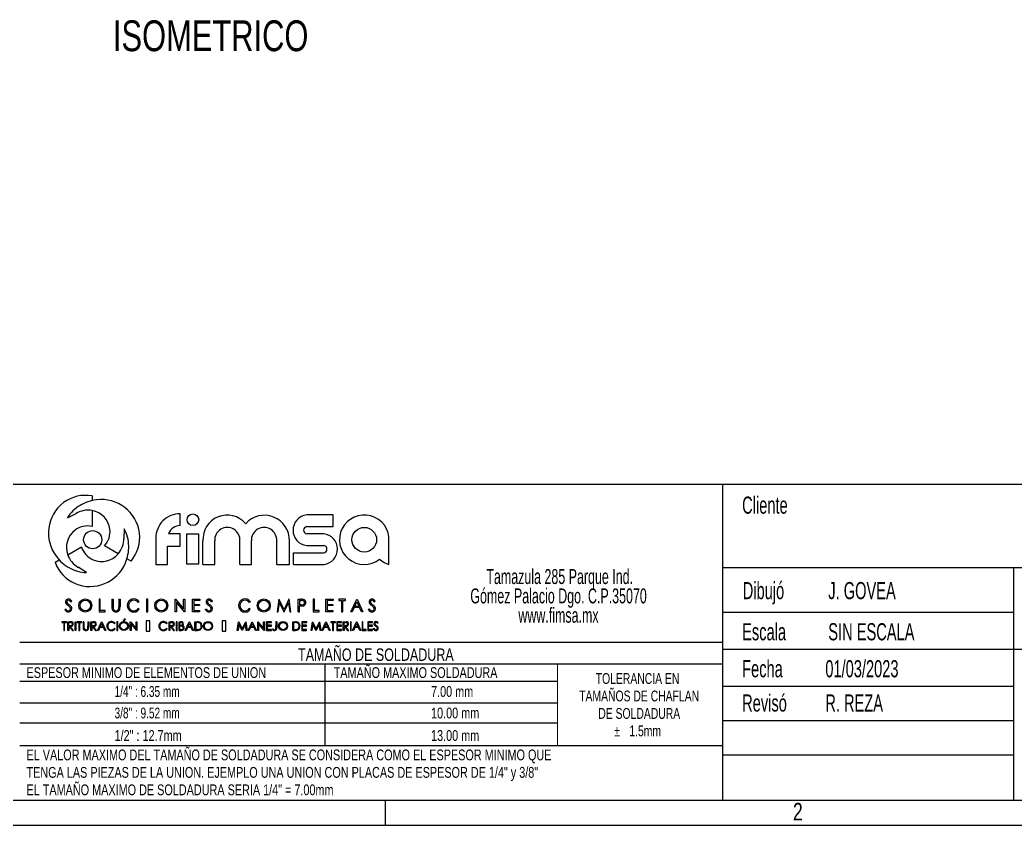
# Model space of a CAD drawing. Header units: millimetres. Extents: x 861 to 27901, y 673 to 17923.
# Drawn here: x 19576 to 23564, y 673 to 3899 of the extents above; entities that cross this region are included whole.
import ezdxf

# ---------------------------------------------------------------- set-up
doc = ezdxf.new("R2010")
doc.units = ezdxf.units.MM
doc.header["$LTSCALE"] = 33.3
doc.layers.add('CAPA_1', color=7, linetype='Continuous')
doc.layers.add('SLD-0_0', color=7, linetype='Continuous')
doc.styles.add('SLDTEXTSTYLE0', font='TXT', dxfattribs={"width": 0.75})
doc.styles.add('SLDTEXTSTYLE14', font='TXT', dxfattribs={"width": 0.638298})
doc.styles.add('SLDTEXTSTYLE28', font='TXT', dxfattribs={"width": 0.62234})
doc.styles.add('SLDTEXTSTYLE30', font='TXT', dxfattribs={"width": 0.718563})
doc.styles.add('SLDTEXTSTYLE8', font='TXT', dxfattribs={"width": 0.696429})

msp = doc.modelspace()

# ---------------------------------------------------------------- linework, layer by layer
at = {"color": 7, "linetype": 'Continuous', "lineweight": 18}
msp.add_line((21729.97, 1319.42), (21729.97, 991.69), dxfattribs=at)
at = {"layer": 'CAPA_1'}
for p, q in [((6222.12, 2038.5), (27800.81, 2038.5)), ((22391.55, 2038.5), (22391.55, 773.1)), ((22391.55, 1705.5), (27800.81, 1705.5)), ((23557.05, 1705.5), (23557.05, 773.1)), ((19575.42, 1405.8), (22391.55, 1405.8)), ((961.01, 773.1), (27800.81, 773.1)), ((21040.91, 673.2), (21040.91, 773.1)), ((861.11, 673.2), (27900.71, 673.2))]:
    msp.add_line(p, q, dxfattribs=at)
at = {"layer": 'CAPA_1', "color": 164}
for p, q in [((19864.64, 1991.91), (19864.68, 1973.04)), ((19864.77, 1933.13), (19864.9, 1869.66)), ((20217.86, 1872.99), (20217.86, 1920.02)), ((20831.61, 1915.49), (20725.02, 1915.49)), ((20831.61, 1868.8), (20831.61, 1915.49)), ((20171.33, 1841.03), (20217.86, 1841.03)), ((20217.86, 1791.04), (20217.86, 1841.03)), ((20244.17, 1840.32), (20290.92, 1840.32)), ((20244.17, 1717.88), (20244.17, 1840.32)), ((20290.92, 1840.32), (20290.92, 1717.88)), ((20793.08, 1839.87), (20725.02, 1839.87)), ((20725.14, 1868.8), (20831.61, 1868.8)), ((20120.69, 1822.84), (20120.69, 1717.16)), ((20309.32, 1717.16), (20309.32, 1811.58)), ((20356.35, 1717.16), (20356.35, 1811.58)), ((20457.49, 1717.16), (20457.49, 1811.58)), ((20503.39, 1717.16), (20503.39, 1811.58)), ((20604.82, 1717.16), (20604.82, 1811.58)), ((20655.82, 1717.16), (20655.82, 1811.58)), ((21054.76, 1716.91), (21054.76, 1821.76)), ((20167.43, 1790.83), (20217.86, 1791.04)), ((20167.43, 1717.16), (20167.43, 1790.83)), ((20671.56, 1717.56), (20671.56, 1764.25)), ((20671.56, 1764.25), (20792.97, 1764.25)), ((20725.02, 1793.18), (20793.75, 1793.14)), ((20120.69, 1717.16), (20167.43, 1717.16)), ((20290.92, 1717.88), (20244.17, 1717.88)), ((20309.32, 1717.16), (20356.35, 1717.16)), ((20457.49, 1717.16), (20503.39, 1717.16)), ((20604.82, 1717.16), (20655.82, 1717.16)), ((20671.56, 1717.56), (20793.07, 1717.56)), ((19842.63, 1684.79), (19809.25, 1705.78)), ((19779.27, 1567.79), (19783.38, 1570.78)), ((19897.93, 1577.73), (19892.94, 1577.73)), ((19892.94, 1577.73), (19892.94, 1528.12)), ((19897.93, 1532.91), (19897.93, 1577.73)), ((19944.13, 1577.73), (19944.13, 1547.78)), ((19944.13, 1577.73), (19949.09, 1577.73)), ((19949.09, 1577.73), (19949.09, 1547.78)), ((19972.02, 1577.73), (19972.02, 1547.78)), ((19972.02, 1577.73), (19976.99, 1577.73)), ((19976.99, 1577.73), (19976.99, 1547.78)), ((20053.56, 1567.78), (20049.27, 1564.81)), ((20087.85, 1577.73), (20082.89, 1577.73)), ((20082.89, 1577.73), (20082.89, 1528.12)), ((20087.85, 1528.12), (20087.85, 1577.73)), ((20197.51, 1528.12), (20197.51, 1577.73)), ((20197.51, 1577.73), (20198.59, 1577.73)), ((20198.59, 1577.73), (20231.58, 1539.75)), ((20235.35, 1528.12), (20202.65, 1565.62)), ((20202.65, 1565.62), (20202.65, 1528.12)), ((20231.58, 1539.75), (20231.58, 1577.73)), ((20231.58, 1577.73), (20236.47, 1577.73)), ((20236.47, 1577.73), (20236.47, 1528.12)), ((20267.73, 1528.12), (20267.73, 1577.73)), ((20267.73, 1577.73), (20296.16, 1577.73)), ((20296.16, 1572.84), (20272.69, 1572.84)), ((20272.69, 1572.84), (20272.69, 1557.32)), ((20272.69, 1557.32), (20295.96, 1557.32)), ((20295.96, 1557.32), (20295.96, 1552.46)), ((20296.16, 1577.73), (20296.16, 1572.84)), ((20342.86, 1567.79), (20346.96, 1570.78)), ((20499.1, 1567.78), (20494.81, 1564.81)), ((20613.08, 1577.73), (20606.03, 1528.12)), ((20610.82, 1528.12), (20615.65, 1563.86)), ((20613.9, 1577.73), (20613.08, 1577.73)), ((20634.07, 1537.01), (20613.9, 1577.73)), ((20615.65, 1563.86), (20633.42, 1528.12)), ((20654.03, 1577.73), (20634.07, 1537.01)), ((20634.66, 1528.12), (20652.21, 1563.6)), ((20652.21, 1563.6), (20657.07, 1528.12)), ((20654.83, 1577.73), (20654.03, 1577.73)), ((20661.96, 1528.12), (20654.83, 1577.73)), ((20690.85, 1528.12), (20690.85, 1577.73)), ((20690.85, 1577.73), (20701.56, 1577.73)), ((20695.82, 1572.91), (20695.82, 1555.94)), ((20695.82, 1572.91), (20704.22, 1572.91)), ((20704.22, 1555.94), (20695.82, 1555.94)), ((20755.89, 1577.73), (20750.89, 1577.73)), ((20750.89, 1577.73), (20750.89, 1528.12)), ((20755.89, 1532.91), (20755.89, 1577.73)), ((20801.95, 1528.12), (20801.95, 1577.73)), ((20801.95, 1577.73), (20830.38, 1577.73)), ((20830.38, 1572.84), (20806.91, 1572.84)), ((20806.91, 1572.84), (20806.91, 1557.32)), ((20806.91, 1557.32), (20830.19, 1557.32)), ((20830.19, 1557.32), (20830.19, 1552.46)), ((20830.38, 1577.73), (20830.38, 1572.84)), ((20880.37, 1577.73), (20853.15, 1577.73)), ((20853.15, 1577.73), (20853.15, 1572.91)), ((20853.15, 1572.91), (20864.25, 1572.91)), ((20864.25, 1572.91), (20864.25, 1528.12)), ((20869.3, 1528.12), (20869.3, 1572.91)), ((20869.3, 1572.91), (20880.37, 1572.91)), ((20880.37, 1572.91), (20880.37, 1577.73)), ((20902.23, 1528.12), (20925.67, 1577.73)), ((20917.74, 1549.23), (20926.27, 1567.21)), ((20926.27, 1567.21), (20934.71, 1549.23)), ((20926.88, 1577.73), (20950.02, 1528.12)), ((20995.83, 1567.79), (20999.93, 1570.78)), ((19755.14, 1537.36), (19759.35, 1539.88)), ((19892.94, 1528.12), (19916.98, 1528.12)), ((19916.98, 1532.91), (19897.93, 1532.91)), ((19916.98, 1528.12), (19916.98, 1532.91)), ((20053.29, 1537.68), (20049.05, 1540.74)), ((20082.89, 1528.12), (20087.85, 1528.12)), ((20202.65, 1528.12), (20197.51, 1528.12)), ((20236.47, 1528.12), (20235.35, 1528.12)), ((20295.96, 1528.12), (20267.73, 1528.12)), ((20295.96, 1552.46), (20272.69, 1552.46)), ((20272.69, 1552.46), (20272.69, 1533.01)), ((20272.69, 1533.01), (20295.96, 1533.01)), ((20295.96, 1533.01), (20295.96, 1528.12)), ((20318.72, 1537.36), (20322.94, 1539.88)), ((20498.83, 1537.68), (20494.59, 1540.74)), ((20606.03, 1528.12), (20610.82, 1528.12)), ((20633.42, 1528.12), (20634.66, 1528.12)), ((20657.07, 1528.12), (20661.96, 1528.12)), ((20690.85, 1528.12), (20695.82, 1528.12)), ((20695.82, 1528.12), (20695.82, 1551.19)), ((20695.82, 1551.19), (20699.36, 1551.19)), ((20750.89, 1528.12), (20774.94, 1528.12)), ((20774.94, 1532.91), (20755.89, 1532.91)), ((20774.94, 1528.12), (20774.94, 1532.91)), ((20830.19, 1528.12), (20801.95, 1528.12)), ((20830.19, 1552.46), (20806.91, 1552.46)), ((20806.91, 1552.46), (20806.91, 1533.01)), ((20806.91, 1533.01), (20830.19, 1533.01)), ((20830.19, 1533.01), (20830.19, 1528.12)), ((20864.25, 1528.12), (20869.3, 1528.12)), ((20907.76, 1528.12), (20902.23, 1528.12)), ((20915.52, 1544.44), (20907.76, 1528.12)), ((20936.89, 1544.44), (20915.52, 1544.44)), ((20934.71, 1549.23), (20917.74, 1549.23)), ((20944.69, 1528.12), (20936.89, 1544.44)), ((20950.02, 1528.12), (20944.69, 1528.12)), ((20971.69, 1537.36), (20975.91, 1539.88)), ((19762.76, 1487.95), (19743.71, 1487.95)), ((19743.71, 1487.95), (19743.71, 1484.57)), ((19743.71, 1484.57), (19751.48, 1484.57)), ((19751.48, 1484.57), (19751.48, 1453.22)), ((19755.02, 1453.22), (19755.02, 1484.57)), ((19755.02, 1484.57), (19762.76, 1484.57)), ((19762.76, 1484.57), (19762.76, 1487.95)), ((19767.93, 1453.22), (19767.93, 1487.95)), ((19767.93, 1487.95), (19774.84, 1487.95)), ((19771.4, 1472.74), (19771.4, 1484.55)), ((19771.4, 1484.55), (19777.51, 1484.55)), ((19796.59, 1453.22), (19796.59, 1487.95)), ((19796.59, 1487.95), (19800.07, 1487.95)), ((19800.07, 1487.95), (19800.07, 1453.22)), ((19823.62, 1487.95), (19804.57, 1487.95)), ((19804.57, 1487.95), (19804.57, 1484.57)), ((19804.57, 1484.57), (19812.34, 1484.57)), ((19812.34, 1484.57), (19812.34, 1453.22)), ((19815.87, 1453.22), (19815.87, 1484.57)), ((19815.87, 1484.57), (19823.62, 1484.57)), ((19823.62, 1484.57), (19823.62, 1487.95)), ((19828.72, 1487.95), (19828.72, 1466.98)), ((19832.19, 1487.95), (19828.72, 1487.95)), ((19832.19, 1487.95), (19832.19, 1466.98)), ((19848.24, 1487.95), (19848.24, 1471.82)), ((19848.24, 1487.95), (19851.72, 1487.95)), ((19851.72, 1487.95), (19851.72, 1466.98)), ((19860.45, 1453.22), (19860.45, 1487.95)), ((19860.45, 1487.95), (19867.36, 1487.95)), ((19863.92, 1472.74), (19863.92, 1484.55)), ((19863.92, 1484.55), (19870.03, 1484.55)), ((19886.54, 1453.22), (19902.95, 1487.95)), ((19897.39, 1468), (19903.37, 1480.58)), ((19902.95, 1487.95), (19903.79, 1487.95)), ((19903.37, 1480.58), (19909.27, 1468)), ((19903.79, 1487.95), (19919.99, 1453.22)), ((19957.76, 1481.43), (19955.02, 1479.33)), ((19967.65, 1487.95), (19964.18, 1487.95)), ((19964.18, 1487.95), (19964.18, 1453.22)), ((19967.65, 1453.22), (19967.65, 1487.95)), ((19993.98, 1497.95), (19988.84, 1490.68)), ((19988.84, 1490.68), (19992.1, 1490.68)), ((19992.1, 1490.68), (19999.06, 1497.95)), ((19999.06, 1497.95), (19993.98, 1497.95)), ((20017.64, 1453.22), (20017.64, 1487.95)), ((20017.64, 1487.95), (20018.4, 1487.95)), ((20018.4, 1487.95), (20041.48, 1461.36)), ((20021.23, 1479.47), (20021.23, 1453.22)), ((20044.12, 1453.22), (20021.23, 1479.47)), ((20041.48, 1461.36), (20041.48, 1487.95)), ((20041.48, 1487.95), (20044.9, 1487.95)), ((20044.9, 1487.95), (20044.9, 1453.22)), ((20166.02, 1481.5), (20163.28, 1479.4)), ((20173.17, 1453.22), (20173.17, 1487.95)), ((20173.17, 1487.95), (20180.09, 1487.95)), ((20176.65, 1472.74), (20176.65, 1484.55)), ((20176.65, 1484.55), (20182.76, 1484.55)), ((20205.31, 1487.95), (20201.84, 1487.95)), ((20201.84, 1487.95), (20201.84, 1453.22)), ((20205.31, 1453.22), (20205.31, 1487.95)), ((20213.35, 1453.22), (20213.35, 1487.95)), ((20213.35, 1487.95), (20220.2, 1487.95)), ((20216.75, 1473.43), (20216.75, 1484.55)), ((20216.75, 1484.55), (20220.76, 1484.55)), ((20237.95, 1453.22), (20254.36, 1487.95)), ((20248.8, 1468), (20254.77, 1480.58)), ((20254.36, 1487.95), (20255.2, 1487.95)), ((20254.77, 1480.58), (20260.68, 1468)), ((20255.2, 1487.95), (20271.4, 1453.22)), ((20276.84, 1453.22), (20276.84, 1487.95)), ((20276.84, 1487.95), (20287.9, 1487.95)), ((20280.18, 1484.57), (20284.19, 1484.57)), ((20280.18, 1484.57), (20280.18, 1456.5)), ((20446.88, 1453.22), (20451.81, 1487.95)), ((20453.6, 1478.24), (20450.23, 1453.22)), ((20451.81, 1487.95), (20452.38, 1487.95)), ((20452.38, 1487.95), (20466.5, 1459.45)), ((20466.05, 1453.22), (20453.6, 1478.24)), ((20466.5, 1459.45), (20480.47, 1487.95)), ((20479.19, 1478.05), (20466.92, 1453.22)), ((20482.6, 1453.22), (20479.19, 1478.05)), ((20480.47, 1487.95), (20481.03, 1487.95)), ((20481.03, 1487.95), (20486.02, 1453.22)), ((20489.82, 1453.22), (20506.23, 1487.95)), ((20500.68, 1468), (20506.65, 1480.58)), ((20506.23, 1487.95), (20507.07, 1487.95)), ((20506.65, 1480.58), (20512.55, 1468)), ((20507.07, 1487.95), (20523.27, 1453.22)), ((20528.67, 1453.22), (20528.67, 1487.95)), ((20528.67, 1487.95), (20529.43, 1487.95)), ((20529.43, 1487.95), (20552.51, 1461.36)), ((20532.26, 1479.47), (20532.26, 1453.22)), ((20555.15, 1453.22), (20532.26, 1479.47)), ((20552.51, 1461.36), (20552.51, 1487.95)), ((20552.51, 1487.95), (20555.94, 1487.95)), ((20555.94, 1487.95), (20555.94, 1453.22)), ((20584.33, 1487.95), (20564.43, 1487.95)), ((20564.43, 1487.95), (20564.43, 1453.22)), ((20567.9, 1473.66), (20567.9, 1484.52)), ((20567.9, 1484.52), (20584.33, 1484.52)), ((20584.33, 1484.52), (20584.33, 1487.95)), ((20605.18, 1487.95), (20601.69, 1487.95)), ((20601.69, 1487.95), (20601.69, 1470.85)), ((20605.18, 1487.95), (20605.18, 1464.5)), ((20669.03, 1453.22), (20669.03, 1487.95)), ((20669.03, 1487.95), (20680.09, 1487.95)), ((20672.37, 1484.57), (20676.38, 1484.57)), ((20672.37, 1484.57), (20672.37, 1456.5)), ((20724.94, 1487.95), (20705.03, 1487.95)), ((20705.03, 1487.95), (20705.03, 1453.22)), ((20708.51, 1473.66), (20708.51, 1484.52)), ((20708.51, 1484.52), (20724.94, 1484.52)), ((20724.94, 1484.52), (20724.94, 1487.95)), ((20742.74, 1453.22), (20747.67, 1487.95)), ((20749.46, 1478.24), (20746.09, 1453.22)), ((20747.67, 1487.95), (20748.24, 1487.95)), ((20748.24, 1487.95), (20762.36, 1459.45)), ((20761.91, 1453.22), (20749.46, 1478.24)), ((20762.36, 1459.45), (20776.33, 1487.95)), ((20775.06, 1478.05), (20762.78, 1453.22)), ((20778.46, 1453.22), (20775.06, 1478.05)), ((20776.33, 1487.95), (20776.89, 1487.95)), ((20776.89, 1487.95), (20781.88, 1453.22)), ((20785.68, 1453.22), (20802.09, 1487.95)), ((20796.54, 1468), (20802.51, 1480.58)), ((20802.09, 1487.95), (20802.94, 1487.95)), ((20802.51, 1480.58), (20808.41, 1468)), ((20802.94, 1487.95), (20819.13, 1453.22)), ((20840.11, 1487.95), (20821.06, 1487.95)), ((20821.06, 1487.95), (20821.06, 1484.57)), ((20821.06, 1484.57), (20828.83, 1484.57)), ((20828.83, 1484.57), (20828.83, 1453.22)), ((20832.37, 1453.22), (20832.37, 1484.57)), ((20832.37, 1484.57), (20840.11, 1484.57)), ((20840.11, 1484.57), (20840.11, 1487.95)), ((20865.02, 1487.95), (20845.12, 1487.95)), ((20845.12, 1487.95), (20845.12, 1453.22)), ((20848.59, 1473.66), (20848.59, 1484.52)), ((20848.59, 1484.52), (20865.02, 1484.52)), ((20865.02, 1484.52), (20865.02, 1487.95)), ((20871.21, 1453.22), (20871.21, 1487.95)), ((20871.21, 1487.95), (20878.12, 1487.95)), ((20874.68, 1472.74), (20874.68, 1484.55)), ((20874.68, 1484.55), (20880.79, 1484.55)), ((20903.34, 1487.95), (20899.87, 1487.95)), ((20899.87, 1487.95), (20899.87, 1453.22)), ((20903.34, 1453.22), (20903.34, 1487.95)), ((20908.22, 1453.22), (20924.63, 1487.95)), ((20919.08, 1468), (20925.05, 1480.58)), ((20924.63, 1487.95), (20925.48, 1487.95)), ((20925.05, 1480.58), (20930.95, 1468)), ((20925.48, 1487.95), (20941.67, 1453.22)), ((20950.54, 1487.95), (20947.05, 1487.95)), ((20947.05, 1487.95), (20947.05, 1453.22)), ((20950.54, 1456.57), (20950.54, 1487.95)), ((20989.3, 1487.95), (20969.4, 1487.95)), ((20969.4, 1487.95), (20969.4, 1453.22)), ((20972.87, 1473.66), (20972.87, 1484.52)), ((20972.87, 1484.52), (20989.3, 1484.52)), ((20989.3, 1484.52), (20989.3, 1487.95)), ((21008.61, 1480.98), (21011.44, 1483.13)), ((19751.48, 1453.22), (19755.02, 1453.22)), ((19771.4, 1453.22), (19767.93, 1453.22)), ((19771.4, 1472.74), (19779.12, 1472.74)), ((19771.4, 1469.37), (19771.4, 1453.22)), ((19771.4, 1469.37), (19773.39, 1469.37)), ((19773.39, 1469.37), (19785.84, 1453.22)), ((19790.15, 1453.22), (19777.66, 1469.37)), ((19785.84, 1453.22), (19790.15, 1453.22)), ((19800.07, 1453.22), (19796.59, 1453.22)), ((19812.34, 1453.22), (19815.87, 1453.22)), ((19863.92, 1453.22), (19860.45, 1453.22)), ((19863.92, 1472.74), (19871.64, 1472.74)), ((19863.92, 1469.37), (19863.92, 1453.22)), ((19863.92, 1469.37), (19865.9, 1469.37)), ((19865.9, 1469.37), (19878.36, 1453.22)), ((19882.66, 1453.22), (19870.18, 1469.37)), ((19878.36, 1453.22), (19882.66, 1453.22)), ((19890.41, 1453.22), (19886.54, 1453.22)), ((19895.84, 1464.64), (19890.41, 1453.22)), ((19910.8, 1464.64), (19895.84, 1464.64)), ((19909.27, 1468), (19897.39, 1468)), ((19916.26, 1453.22), (19910.8, 1464.64)), ((19919.99, 1453.22), (19916.26, 1453.22)), ((19957.76, 1459.19), (19955.14, 1461.41)), ((19964.18, 1453.22), (19967.65, 1453.22)), ((20021.23, 1453.22), (20017.64, 1453.22)), ((20044.9, 1453.22), (20044.12, 1453.22)), ((20166.02, 1459.26), (20163.39, 1461.48)), ((20176.65, 1453.22), (20173.17, 1453.22)), ((20176.65, 1472.74), (20184.37, 1472.74)), ((20176.65, 1469.37), (20176.65, 1453.22)), ((20176.65, 1469.37), (20178.63, 1469.37)), ((20178.63, 1469.37), (20191.09, 1453.22)), ((20195.39, 1453.22), (20182.9, 1469.37)), ((20191.09, 1453.22), (20195.39, 1453.22)), ((20201.84, 1453.22), (20205.31, 1453.22)), ((20213.35, 1453.22), (20221.65, 1453.22)), ((20216.75, 1473.43), (20218.73, 1473.43)), ((20216.75, 1456.62), (20216.75, 1469.93)), ((20216.75, 1469.93), (20218.71, 1469.93)), ((20216.75, 1456.62), (20221.05, 1456.62)), ((20241.82, 1453.22), (20237.95, 1453.22)), ((20247.25, 1464.64), (20241.82, 1453.22)), ((20262.21, 1464.64), (20247.25, 1464.64)), ((20260.68, 1468), (20248.8, 1468)), ((20267.67, 1453.22), (20262.21, 1464.64)), ((20271.4, 1453.22), (20267.67, 1453.22)), ((20276.84, 1453.22), (20287.9, 1453.22)), ((20280.18, 1456.5), (20284.19, 1456.5)), ((20450.23, 1453.22), (20446.88, 1453.22)), ((20466.92, 1453.22), (20466.05, 1453.22)), ((20486.02, 1453.22), (20482.6, 1453.22)), ((20493.69, 1453.22), (20489.82, 1453.22)), ((20499.12, 1464.64), (20493.69, 1453.22)), ((20514.08, 1464.64), (20499.12, 1464.64)), ((20512.55, 1468), (20500.68, 1468)), ((20519.54, 1453.22), (20514.08, 1464.64)), ((20523.27, 1453.22), (20519.54, 1453.22)), ((20532.26, 1453.22), (20528.67, 1453.22)), ((20555.94, 1453.22), (20555.15, 1453.22)), ((20564.43, 1453.22), (20584.19, 1453.22)), ((20584.19, 1473.66), (20567.9, 1473.66)), ((20567.9, 1456.64), (20567.9, 1470.26)), ((20567.9, 1470.26), (20584.19, 1470.26)), ((20584.19, 1456.64), (20567.9, 1456.64)), ((20584.19, 1470.26), (20584.19, 1473.66)), ((20584.19, 1453.22), (20584.19, 1456.64)), ((20588.13, 1456.03), (20589.97, 1458.79)), ((20669.03, 1453.22), (20680.09, 1453.22)), ((20672.37, 1456.5), (20676.38, 1456.5)), ((20705.03, 1453.22), (20724.8, 1453.22)), ((20724.8, 1473.66), (20708.51, 1473.66)), ((20708.51, 1456.64), (20708.51, 1470.26)), ((20708.51, 1470.26), (20724.8, 1470.26)), ((20724.8, 1456.64), (20708.51, 1456.64)), ((20724.8, 1470.26), (20724.8, 1473.66)), ((20724.8, 1453.22), (20724.8, 1456.64)), ((20746.09, 1453.22), (20742.74, 1453.22)), ((20762.78, 1453.22), (20761.91, 1453.22)), ((20781.88, 1453.22), (20778.46, 1453.22)), ((20789.55, 1453.22), (20785.68, 1453.22)), ((20794.98, 1464.64), (20789.55, 1453.22)), ((20809.95, 1464.64), (20794.98, 1464.64)), ((20808.41, 1468), (20796.54, 1468)), ((20815.4, 1453.22), (20809.95, 1464.64)), ((20819.13, 1453.22), (20815.4, 1453.22)), ((20828.83, 1453.22), (20832.37, 1453.22)), ((20845.12, 1453.22), (20864.88, 1453.22)), ((20864.88, 1473.66), (20848.59, 1473.66)), ((20848.59, 1456.64), (20848.59, 1470.26)), ((20848.59, 1470.26), (20864.88, 1470.26)), ((20864.88, 1456.64), (20848.59, 1456.64)), ((20864.88, 1470.26), (20864.88, 1473.66)), ((20864.88, 1453.22), (20864.88, 1456.64)), ((20874.68, 1453.22), (20871.21, 1453.22)), ((20874.68, 1472.74), (20882.4, 1472.74)), ((20874.68, 1469.37), (20874.68, 1453.22)), ((20874.68, 1469.37), (20876.66, 1469.37)), ((20876.66, 1469.37), (20889.12, 1453.22)), ((20893.42, 1453.22), (20880.93, 1469.37)), ((20889.12, 1453.22), (20893.42, 1453.22)), ((20899.87, 1453.22), (20903.34, 1453.22)), ((20912.09, 1453.22), (20908.22, 1453.22)), ((20917.52, 1464.64), (20912.09, 1453.22)), ((20932.49, 1464.64), (20917.52, 1464.64)), ((20930.95, 1468), (20919.08, 1468)), ((20937.94, 1453.22), (20932.49, 1464.64)), ((20941.67, 1453.22), (20937.94, 1453.22)), ((20947.05, 1453.22), (20963.88, 1453.22)), ((20963.88, 1456.57), (20950.54, 1456.57)), ((20963.88, 1453.22), (20963.88, 1456.57)), ((20969.4, 1453.22), (20989.16, 1453.22)), ((20989.16, 1473.66), (20972.87, 1473.66)), ((20972.87, 1456.64), (20972.87, 1470.26)), ((20972.87, 1470.26), (20989.16, 1470.26)), ((20989.16, 1456.64), (20972.87, 1456.64)), ((20989.16, 1470.26), (20989.16, 1473.66)), ((20989.16, 1453.22), (20989.16, 1456.64)), ((20991.71, 1459.69), (20994.65, 1461.45))]:
    msp.add_line(p, q, dxfattribs=at)
at = {"layer": 'CAPA_1', "color": 40}
for p, q in [((19765.99, 1903.63), (19800.87, 1922.04)), ((19970, 1760.29), (19914.96, 1791.91)), ((20020.96, 1731.01), (20004.6, 1740.41)), ((20096.42, 1491.17), (20081.99, 1491.17)), ((20081.99, 1491.17), (20081.99, 1449.98)), ((20096.42, 1449.98), (20096.42, 1491.17)), ((20400.52, 1491.17), (20386.09, 1491.17)), ((20386.09, 1491.17), (20386.09, 1449.98)), ((20400.52, 1449.98), (20400.52, 1491.17)), ((20081.99, 1449.98), (20096.42, 1449.98)), ((20386.09, 1449.98), (20400.52, 1449.98))]:
    msp.add_line(p, q, dxfattribs=at)
at = {"layer": 'CAPA_1', "color": 152}
for p, q in [((19993.84, 1860.58), (19992.35, 1821.17)), ((19767.7, 1755.58), (19822.6, 1787.43)), ((19716.86, 1726.08), (19733.18, 1735.55))]:
    msp.add_line(p, q, dxfattribs=at)
msp.add_circle((20268.83, 1896.48), 23.36, dxfattribs=at)
at = {"layer": 'CAPA_1', "color": 164}
for centre, radius in [((19867.49, 1816.33), 36.34), ((20955.62, 1816.2), 49.47), ((19837.77, 1552.89), 26.09), ((19837.77, 1552.89), 21.23), ((20142.31, 1552.89), 26.09), ((20142.31, 1552.89), 21.23), ((20553.12, 1552.89), 26.09), ((20553.12, 1552.89), 21.23), ((19992.38, 1470.58), 18.27), ((19992.38, 1470.58), 14.68), ((20329.54, 1470.58), 18.27), ((20329.54, 1470.58), 14.68), ((20630.42, 1470.58), 18.27), ((20630.42, 1470.58), 14.68)]:
    msp.add_circle(centre, radius, dxfattribs=at)
for centre, radius, start, end in [((19838.87, 1845.49), 148.67, 80.01508, 126.33024), ((19844.39, 1842.79), 154.14, 127.39045, 217.3259), ((20216.71, 1824), 96.03, 89.3102, 180.6898), ((20406.24, 1817.96), 97.13, 40.18886, 183.76697), ((20555.48, 1813.97), 100.37, 358.63311, 138.37806), ((20731.78, 1854.35), 61.53, 96.44379, 263.7762), ((20955.62, 1816.2), 99.29, 356.81614, 308.29602), ((19849.36, 1785.79), 87.07, 127.20667, 200.04334), ((19846.91, 1786.78), 84.81, 77.75426, 126.29449), ((20219.03, 1821.43), 51.57, 91.29435, 157.66446), ((20406.92, 1814.94), 50.68, 356.19628, 183.80372), ((20554.11, 1814.81), 50.82, 356.35628, 183.64372), ((20726.8, 1854.33), 14.57, 97.01264, 262.98736), ((20786.67, 1778.64), 61.56, 277.27781, 84.02275), ((19858.68, 1789.24), 97.01, 200.07403, 239.5091), ((20791.73, 1778.71), 14.52, 274.88291, 85.12982), ((19850.66, 1843.99), 159.88, 216.30785, 241.2777), ((21083.78, 1811.77), 99.2, 227.80469, 252.98826), ((19845.04, 1827.58), 142.82, 240.09072, 269.03578), ((19769.53, 1567.51), 11.27, 118.24329, 185.97621), ((19772.69, 1568.18), 14.49, 187.28333, 235.98414), ((19771.87, 1567.65), 8.45, 174.70818, 230.82548), ((19770.12, 1567.28), 6.76, 63.35365, 170.21741), ((19770.34, 1565.85), 13.12, 60.17788, 117.94727), ((19542.45, 1270.95), 361.51, 50.34608, 52.08775), ((19848.45, 1660.59), 128.88, 230.53263, 234.13469), ((19751.5, 1524.93), 37.88, 36.915, 55.5203), ((19766.39, 1559.68), 15.23, 32.10378, 63.62474), ((19764.16, 1557.93), 23.12, 33.97617, 56.63775), ((20032.11, 1552.92), 26.09, 34.72139, 324.25529), ((20032.11, 1552.92), 20.87, 34.72139, 324.25529), ((20333.12, 1567.51), 11.27, 118.24329, 185.97621), ((20336.28, 1568.18), 14.49, 187.28333, 235.98414), ((20335.46, 1567.65), 8.45, 174.70818, 230.82548), ((20333.71, 1567.28), 6.76, 63.35365, 170.21741), ((20333.93, 1565.85), 13.12, 60.17788, 117.94727), ((20106.04, 1270.95), 361.51, 50.34608, 52.08775), ((20412.04, 1660.59), 128.88, 230.53263, 234.13469), ((20315.09, 1524.93), 37.88, 36.915, 55.5203), ((20329.98, 1559.68), 15.23, 32.10378, 63.62474), ((20327.75, 1557.93), 23.12, 33.97617, 56.63775), ((20477.66, 1552.92), 26.09, 34.72139, 324.25529), ((20477.66, 1552.92), 20.87, 34.72139, 324.25529), ((20702.74, 1518.3), 59.45, 80.83757, 91.14598), ((20705.08, 1547.28), 25.64, 74.76727, 91.92309), ((20705.12, 1579), 23.07, 267.77299, 286.49703), ((20708.9, 1564.15), 7.78, 290.81468, 308.65972), ((20708.66, 1564.59), 8.07, 359.15146, 66.97834), ((20709.3, 1564.68), 12.97, 281.87585, 319.92043), ((20709.34, 1564.56), 12.76, 39.6199, 76.98383), ((20708.53, 1564.39), 8.21, 309.65536, 0.57201), ((20707.97, 1564.47), 13.88, 324.10778, 36.29723), ((20986.09, 1567.51), 11.27, 118.24329, 185.97621), ((20989.25, 1568.18), 14.49, 187.28333, 235.98414), ((20988.43, 1567.65), 8.45, 174.70818, 230.82548), ((20986.68, 1567.28), 6.76, 63.35365, 170.21741), ((20986.9, 1565.85), 13.12, 60.17788, 117.94727), ((20759.01, 1270.95), 361.51, 50.34608, 52.08775), ((21065.01, 1660.59), 128.88, 230.53263, 234.13469), ((20968.06, 1524.93), 37.88, 36.915, 55.5203), ((20982.95, 1559.68), 15.23, 32.10378, 63.62474), ((20980.72, 1557.93), 23.12, 33.97617, 56.63775), ((19769.79, 1542.47), 15.52, 199.20449, 311.51962), ((19769.86, 1542.85), 10.92, 195.78163, 294.16173), ((19765.63, 1538.3), 13.31, 8.03353, 55.59508), ((19770.63, 1540.16), 8.18, 296.84044, 2.93468), ((19771.41, 1540.22), 12.77, 312.74303, 35.69628), ((19998.59, 1547.25), 54.46, 179.44455, 190.5006), ((19959.85, 1542.55), 15.7, 199.44993, 273.08054), ((20038.4, 1547.08), 89.31, 179.55344, 183.81781), ((19958.81, 1541.73), 9.54, 183.59116, 247.48419), ((19960.62, 1543.57), 11.98, 242.86191, 294.08033), ((19961.4, 1541.97), 15.12, 267.30984, 340.93792), ((19961, 1542.45), 10.79, 294.68228, 346.99626), ((19928.78, 1546.71), 43.26, 351.108, 1.42126), ((19939.12, 1546.91), 37.87, 344.88183, 1.30694), ((20333.38, 1542.47), 15.52, 199.20449, 311.51962), ((20333.45, 1542.85), 10.92, 195.78163, 294.16173), ((20329.22, 1538.3), 13.31, 8.03353, 55.59508), ((20334.22, 1540.16), 8.18, 296.84044, 2.93468), ((20335, 1540.22), 12.77, 312.74303, 35.69628), ((20700.63, 1630.33), 79.15, 269.08032, 278.23411), ((20986.35, 1542.47), 15.52, 199.20449, 311.51962), ((20986.42, 1542.85), 10.92, 195.78163, 294.16173), ((20982.19, 1538.3), 13.31, 8.03353, 55.59508), ((20987.19, 1540.16), 8.18, 296.84044, 2.93468), ((20987.97, 1540.22), 12.77, 312.74303, 35.69628), ((19775.05, 1392.36), 95.59, 87.76435, 90.1219), ((19778.23, 1468.96), 15.61, 73.68336, 92.62905), ((19779.6, 1476.66), 11.25, 43.79969, 94.17287), ((19779.7, 1479.2), 6.48, 264.86935, 340.19045), ((19781.16, 1479.88), 4.3, 48.43604, 70.23481), ((19780.28, 1478.7), 5.78, 342.92365, 49.74539), ((19779.99, 1478.63), 9.66, 329.51648, 36.94353), ((19867.57, 1392.36), 95.59, 87.76435, 90.1219), ((19870.75, 1468.96), 15.61, 73.68336, 92.62905), ((19872.11, 1476.66), 11.25, 43.79969, 94.17287), ((19872.22, 1479.2), 6.48, 264.86935, 340.19045), ((19871.21, 1475.73), 9.09, 54.19908, 64.47177), ((19872.8, 1478.7), 5.78, 342.92365, 49.74539), ((19872.51, 1478.63), 9.66, 329.51648, 36.94353), ((19942.17, 1470.58), 18.36, 135.09986, 255.80077), ((19942.31, 1470.44), 14.93, 149.6742, 275.50389), ((19942.48, 1469.17), 19.59, 38.74524, 132.81191), ((19942.41, 1470.16), 15.16, 90.84833, 148.97659), ((19942.93, 1470.17), 15.17, 37.15135, 92.81056), ((20150.43, 1470.65), 18.36, 135.09986, 255.80077), ((20150.56, 1470.51), 14.93, 149.6742, 275.50389), ((20150.74, 1469.24), 19.59, 38.74524, 132.81191), ((20150.67, 1470.23), 15.16, 90.84833, 148.97659), ((20151.19, 1470.24), 15.17, 37.15135, 92.81056), ((20180.29, 1392.36), 95.59, 87.76435, 90.1219), ((20183.47, 1468.96), 15.61, 73.68336, 92.62905), ((20184.84, 1476.66), 11.25, 43.79969, 94.17287), ((20184.95, 1479.2), 6.48, 264.86935, 340.19045), ((20182.82, 1473.85), 11.27, 55.19566, 63.47519), ((20185.52, 1478.7), 5.78, 342.92365, 49.74539), ((20185.23, 1478.63), 9.66, 329.51648, 36.94353), ((20220.85, 1471.15), 16.81, 70.18078, 92.21179), ((20221.38, 1475.95), 8.62, 57.0773, 94.12103), ((20221.98, 1479.47), 5.75, 290.97045, 346.47952), ((20222.88, 1479.48), 4.89, 343.89985, 49.34783), ((20223.43, 1479.79), 7.82, 32.13513, 66.49573), ((20222.89, 1479.46), 8.45, 329.94894, 32.06526), ((20284.27, 1442.34), 42.23, 77.56112, 90.11138), ((20284.85, 1447.16), 40.9, 75.12318, 85.72687), ((20289.93, 1471.62), 12.45, 13.74172, 73.95993), ((20290.57, 1472.38), 15.09, 32.82304, 71.51741), ((20285.89, 1470.22), 20.2, 332.71268, 30.77181), ((20676.46, 1442.34), 42.23, 77.56112, 90.11138), ((20677.04, 1447.16), 40.9, 75.12318, 85.72687), ((20682.12, 1471.62), 12.45, 13.74172, 73.95993), ((20682.76, 1472.38), 15.09, 32.82304, 71.51741), ((20678.08, 1470.22), 20.2, 332.71268, 30.77181), ((20881.5, 1468.96), 15.61, 73.68336, 92.62905), ((20882.87, 1476.66), 11.25, 43.79969, 94.17287), ((20882.98, 1479.2), 6.48, 264.86935, 340.19045), ((20883.56, 1478.7), 5.78, 342.92365, 49.74539), ((20883.27, 1478.63), 9.66, 329.51648, 36.94353), ((21002.45, 1480.65), 8.54, 150.88543, 218.28786), ((21001.72, 1480.86), 7.8, 118.06519, 149.63156), ((21002.09, 1480.69), 4.62, 135.00294, 206.63394), ((21004.51, 1481.83), 7.3, 206.17084, 227.03666), ((21002.36, 1479.63), 9.18, 60.17947, 117.94776), ((21002.32, 1479.87), 5.37, 68.17968, 130.63004), ((21039.89, 1522.82), 61.44, 228.9437, 234.68434), ((20998.69, 1474.32), 11.95, 33.84422, 61.88584), ((20998.02, 1474.08), 16.19, 33.98325, 56.63072), ((19778.22, 1487.37), 18.01, 268.20334, 290.39457), ((19781.26, 1478.16), 8.33, 292.85297, 327.88889), ((19864.06, 1466.37), 35.35, 179.00909, 190.93442), ((19840.32, 1464.12), 11.84, 202.11899, 305.35505), ((19856.29, 1465.76), 24.13, 177.09243, 192.47876), ((19839.88, 1463.33), 7.67, 201.29145, 271.23117), ((19840.4, 1463.34), 7.69, 267.3324, 333.42072), ((19841.11, 1462.69), 10.22, 306.39203, 347.27032), ((19836.37, 1464.59), 11.88, 336.74486, 3.22788), ((19212.36, 1470.35), 635.89, 359.54123, 0.13241), ((19823, 1466.49), 28.72, 347.85018, 0.98362), ((19870.74, 1487.37), 18.01, 268.20334, 290.39457), ((19873.78, 1478.16), 8.33, 292.85297, 327.88889), ((19942.74, 1471.58), 19.47, 254.87998, 320.49143), ((19943.01, 1471.05), 15.49, 272.68252, 320.83619), ((20151, 1471.65), 19.47, 254.87998, 320.49143), ((20151.27, 1471.12), 15.49, 272.68252, 320.83619), ((20183.46, 1487.37), 18.01, 268.20334, 290.39457), ((20186.51, 1478.16), 8.33, 292.85297, 327.88889), ((20218.93, 1408.59), 61.34, 87.31792, 90.20886), ((20219.36, 1489.87), 16.45, 267.82142, 286.54072), ((20221.7, 1473), 16.39, 267.69584, 287.45515), ((20222.19, 1477.07), 23.86, 268.70683, 279.08494), ((20221.9, 1457.95), 11.91, 63.93903, 90.48013), ((20224.05, 1463.66), 10.32, 280.62838, 313.03073), ((20224.21, 1463.2), 6.32, 292.40372, 2.64337), ((20223.05, 1479.63), 8.4, 297.11863, 328.4103), ((20224.68, 1462.79), 9.62, 25.8784, 76.78609), ((20224.2, 1463.03), 6.35, 4.24321, 62.42864), ((20224.62, 1463.11), 9.53, 312.74364, 23.98282), ((20285.56, 1497.02), 40.55, 268.0654, 282.26647), ((20288.9, 1475.79), 22.59, 267.45952, 293.71338), ((20290.79, 1468.37), 11.48, 287.14964, 326.20105), ((20291.05, 1467.9), 14.55, 298.46209, 331.53791), ((20286.6, 1470.24), 16.02, 328.99341, 15.71228), ((20599.82, 1469.46), 17.8, 228.95412, 246.25114), ((20608.84, 1484.98), 32.29, 234.23013, 241.85086), ((20596.65, 1462.45), 10.11, 246.74946, 298.9606), ((20596.92, 1461.93), 6.35, 238.59509, 271.20067), ((20596.76, 1460.23), 4.65, 273.64998, 342.86539), ((20579.05, 1463.46), 22.63, 348.2673, 359.84797), ((20597.81, 1459.54), 7.01, 302.15569, 338.58948), ((19207.39, 1469.17), 1394.3, 359.76308, 0.06927), ((20579.61, 1463.54), 25.58, 345.13586, 2.13768), ((20677.75, 1497.02), 40.55, 268.0654, 282.26647), ((20681.09, 1475.79), 22.59, 267.45952, 293.71338), ((20682.98, 1468.37), 11.48, 287.14964, 326.20105), ((20683.24, 1467.9), 14.55, 298.46209, 331.53791), ((20678.79, 1470.24), 16.02, 328.99341, 15.71228), ((20881.5, 1487.37), 18.01, 268.20334, 290.39457), ((20884.54, 1478.16), 8.33, 292.85297, 327.88889), ((21005.86, 1466.74), 15.81, 206.49081, 233.50602), ((21007.37, 1468.17), 14.38, 207.85437, 233.84956), ((21008.73, 1486.11), 16.85, 219.63629, 231.89257), ((21002.12, 1462.65), 10.31, 236.68168, 313.16929), ((20842.83, 1273.21), 253.05, 50.34384, 52.08537), ((21002.03, 1462.06), 6.34, 240.23618, 299.39155), ((20998.85, 1460.15), 9.59, 10.73683, 55.22887), ((20989.41, 1451.2), 26.19, 36.86005, 55.14715), ((21002.56, 1461.65), 5.72, 296.83976, 2.93736), ((21003.1, 1461.69), 8.94, 312.74813, 35.69017)]:
    msp.add_arc(centre, radius, start, end, dxfattribs=at)
at = {"layer": 'CAPA_1', "color": 40}
for centre, radius, start, end in [((19899.86, 1817.08), 159.88, 96.30785, 121.2777), ((19901.95, 1823.1), 154.14, 7.39045, 97.3259), ((19888.46, 1830.15), 142.82, 120.09072, 149.03578), ((19848.43, 1837.51), 97.01, 80.07403, 119.5091), ((19850.1, 1847.31), 87.07, 7.20667, 80.04334), ((19852.18, 1848.93), 84.81, 317.75426, 6.29449), ((19907.05, 1826.54), 148.67, 320.01508, 6.33024)]:
    msp.add_arc(centre, radius, start, end, dxfattribs=at)
at = {"layer": 'CAPA_1', "color": 152}
for centre, radius, start, end in [((19868.97, 1791.26), 142.82, 0.09072, 29.03578), ((19895.36, 1822.25), 97.01, 320.07403, 359.5091), ((19903.37, 1813.29), 84.81, 197.75426, 246.29449), ((19903.01, 1815.91), 87.07, 247.20667, 320.04334), ((19851.95, 1787.93), 159.88, 336.30785, 1.2777), ((19856.55, 1776.96), 148.67, 200.01508, 246.33024), ((19856.12, 1783.1), 154.14, 247.39045, 337.3259)]:
    msp.add_arc(centre, radius, start, end, dxfattribs=at)
at = {"layer": 'SLD-0_0', "color": 1, "lineweight": 25}
for p, q in [((23557.05, 1524.31), (22391.55, 1524.31)), ((23557.05, 1376.21), (22391.55, 1376.21)), ((23557.05, 1228.12), (22391.55, 1228.12)), ((23557.05, 1090.76), (22391.55, 1090.76)), ((23557.05, 953.39), (22391.55, 953.39))]:
    msp.add_line(p, q, dxfattribs=at)
at = {"layer": 'SLD-0_0'}
for p, q in [((26454.15, 1376.21), (23557.05, 1376.21)), ((19575.97, 1319.42), (22392.19, 1319.42)), ((20797.79, 1319.42), (20797.79, 991.69)), ((19575.97, 1249.9), (21729.97, 1249.9)), ((19575.96, 1162.48), (21729.97, 1162.48)), ((21729.97, 1082.11), (19575.95, 1082.11)), ((19575.94, 991.69), (22392.19, 991.69))]:
    msp.add_line(p, q, dxfattribs=at)

# ---------------------------------------------------------------- texts
at = {"layer": 'CAPA_1'}
for s, insert, char_height, attachment_point, style in [('ISOMETRICO', (19948.33, 3896.79), 123.349, 1, 'SLDTEXTSTYLE0'), ('TOLERANCIA EN', (22050.87, 1281.99), 43.29, 2, 'SLDTEXTSTYLE30'), ('TAMAÑOS DE CHAFLAN', (22057.3, 1212.06), 43.29, 2, 'SLDTEXTSTYLE30'), ('DE SOLDADURA', (22057.57, 1142.13), 43.29, 2, 'SLDTEXTSTYLE30'), ('%%p', (21968.88, 1072.2), 43.29, 2, 'SLDTEXTSTYLE30'), ('1.5mm', (22081.51, 1072.2), 43.29, 2, 'SLDTEXTSTYLE30'), ('2', (22673.55, 762.35), 70.48, 1, 'SLDTEXTSTYLE0')]:
    msp.add_mtext(s, dxfattribs=dict(at, insert=insert, char_height=char_height, attachment_point=attachment_point, style=style))
at = {"layer": 'SLD-0_0'}
for s, insert, char_height, attachment_point, style in [('Cliente', (22469.98, 1989.36), 68.681, 1, 'SLDTEXTSTYLE14'), ('Tamazula 285 Parque Ind.', (21738.85, 1698.78), 59.94, 2, 'SLDTEXTSTYLE28'), ('Dibujó', (22472.32, 1646.87), 68.681, 1, 'SLDTEXTSTYLE14'), ('J. GOVEA', (22815.17, 1646.87), 68.681, 1, 'SLDTEXTSTYLE14'), ('Gómez Palacio Dgo. C.P.35070', (21734.26, 1621.28), 59.94, 2, 'SLDTEXTSTYLE28'), ('www.fimsa.mx', (21733.93, 1543.77), 59.94, 2, 'SLDTEXTSTYLE28'), ('Escala', (22469.98, 1482.02), 68.681, 1, 'SLDTEXTSTYLE14'), ('SIN ESCALA', (22815.17, 1482.02), 68.681, 1, 'SLDTEXTSTYLE14'), ('TAMAÑO DE SOLDADURA', (20690.47, 1380.91), 49.95, 1, 'SLDTEXTSTYLE0'), ('TAMAÑO MAXIMO SOLDADURA', (20833.2, 1305.68), 43.29, 1, 'SLDTEXTSTYLE0'), ('Fecha', (22469.98, 1333.92), 68.681, 1, 'SLDTEXTSTYLE14'), ('01/03/2023', (22803.25, 1333.92), 68.681, 1, 'SLDTEXTSTYLE14'), ('ESPESOR MINIMO DE ELEMENTOS DE UNION', (19602.19, 1305.68), 43.29, 1, 'SLDTEXTSTYLE0'), ('1/4" : 6.35 mm', (19955.1, 1230.01), 43.29, 1, 'SLDTEXTSTYLE8'), ('7.00 mm', (21223.32, 1230.01), 43.29, 1, 'SLDTEXTSTYLE0'), ('Revisó', (22469.98, 1196.56), 68.681, 1, 'SLDTEXTSTYLE14'), ('R. REZA', (22803.25, 1196.56), 68.681, 1, 'SLDTEXTSTYLE14'), ('3/8" : 9.52 mm', (19955.1, 1143.74), 43.29, 1, 'SLDTEXTSTYLE8'), ('10.00 mm', (21223.32, 1143.74), 43.29, 1, 'SLDTEXTSTYLE0'), ('1/2" : 12.7mm', (19955.1, 1053.69), 43.29, 1, 'SLDTEXTSTYLE0'), ('13.00 mm', (21223.32, 1053.69), 43.29, 1, 'SLDTEXTSTYLE0'), ('EL VALOR MAXIMO DEL TAMAÑO DE SOLDADURA SE CONSIDERA COMO EL ESPESOR MINIMO QUE', (19602.19, 975.93), 43.29, 1, 'SLDTEXTSTYLE0'), ('TENGA LAS PIEZAS DE LA UNION. EJEMPLO UNA UNION CON PLACAS DE ESPESOR DE 1/4" y 3/8"', (19602.19, 906), 43.29, 1, 'SLDTEXTSTYLE0'), ('EL TAMAÑO MAXIMO DE SOLDADURA SERIA 1/4" = 7.00mm', (19602.19, 836.07), 43.29, 1, 'SLDTEXTSTYLE0')]:
    msp.add_mtext(s, dxfattribs=dict(at, insert=insert, char_height=char_height, attachment_point=attachment_point, style=style))

doc.saveas('drawing.dxf')
